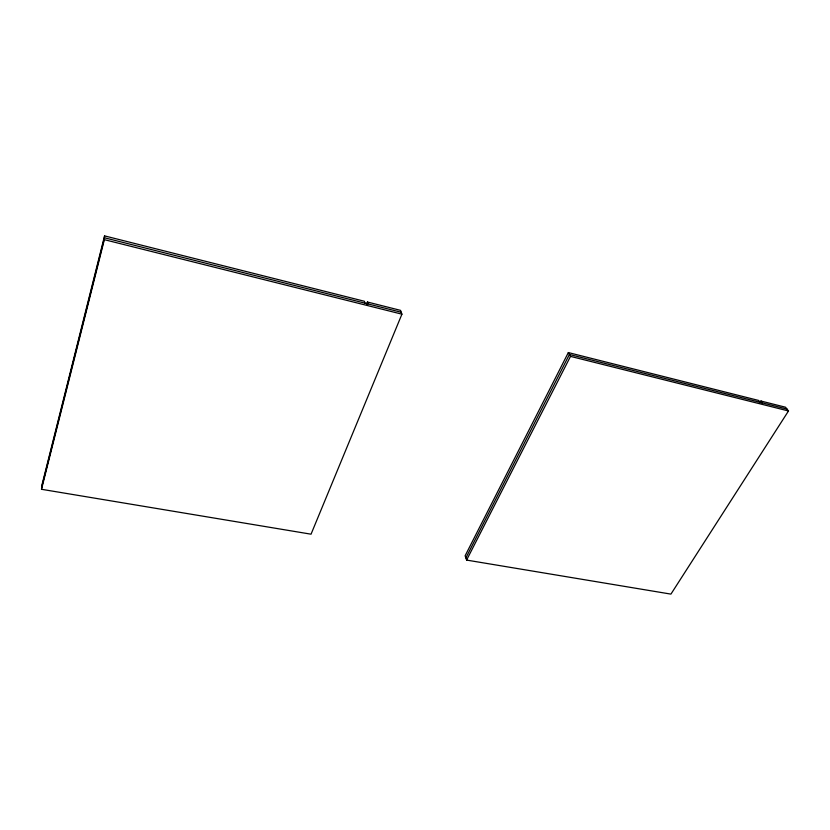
<?xml version="1.0" encoding="UTF-8"?>
<svg xmlns="http://www.w3.org/2000/svg" width="830" height="830" viewBox="0 0 830 830"><rect width="100%" height="100%" fill="white"/><g stroke="black" fill="none" stroke-linecap="round" stroke-linejoin="round"><path stroke-width="1.25" d="M366.497 304.402L367.431 302.027L400.537 310.358L401.928 314.176L311.043 534.188L41.5 489.295L104.341 239.663L104.57 235.886L364.38 301.259L364.982 303.158M41.5 489.295L42.029 484.679L104.57 235.886M41.77 486.982L104.456 237.774L401.232 312.256M760.093 402.332L758.641 400.454L568.342 352.574L465.132 555.768L466.595 560.084L670.931 594.114L788.5 410.964L785.512 407.219L760.903 401.025L759.689 402.975M465.869 557.926L569.411 354.472L787.006 409.086M466.595 560.084L570.5 356.381L568.342 352.574M104.341 239.663L401.928 314.176M570.5 356.381L788.5 410.964M762.355 402.903L760.903 401.025L761.982 402.716M368.043 303.925L367.431 302.027L367.617 303.718"/></g></svg>
